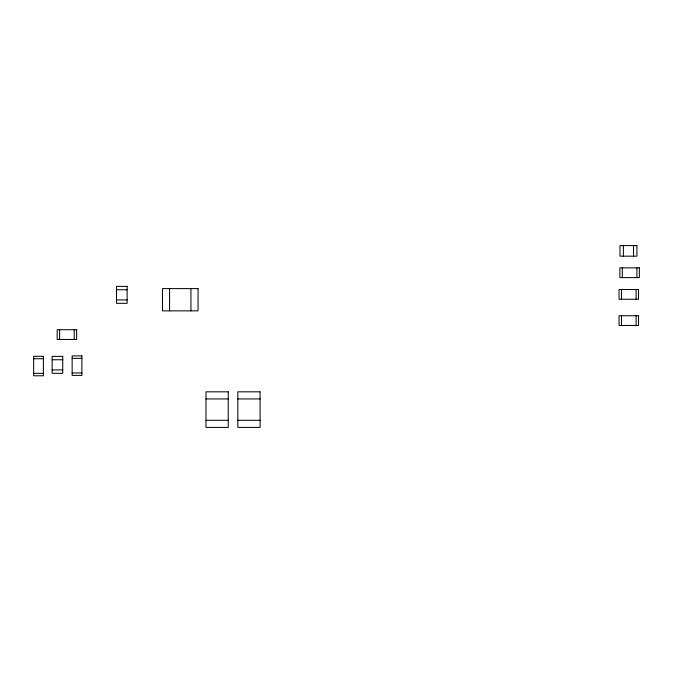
<?xml version="1.0" encoding="UTF-8"?>
<svg xmlns="http://www.w3.org/2000/svg" width="673" height="673" viewBox="0 0 673 673"><rect width="100%" height="100%" fill="white"/><g stroke="black" fill="none" stroke-linecap="round" stroke-linejoin="round"><path stroke-width="1.01" d="M116.522 289.769L127.113 289.769M116.522 299.931L127.113 299.931M72.146 358.339L81.887 358.339M33.65 358.734L43.392 358.734M52.141 359.752L62.732 359.752M52.141 369.914L62.732 369.914M72.146 372.951L81.887 372.951M33.65 373.347L43.392 373.347M205.988 398.938L228.24 398.938M237.838 398.938L260.089 398.938M205.988 420.297L228.24 420.297M237.838 420.297L260.089 420.297M636.91 267.862L636.91 277.604M636.103 289.499L636.103 299.241M636.103 315.73L636.103 325.471M633.537 245.586L633.537 256.169M623.375 245.586L623.375 256.169M622.298 267.862L622.298 277.604M621.49 289.499L621.49 299.241M621.49 315.73L621.49 325.471M190.939 288.608L190.939 310.859M169.579 288.608L169.579 310.859M74.223 329.711L74.223 339.453M59.611 329.711L59.611 339.453M636.919 245.586L619.984 245.586L619.984 256.169L636.919 256.169L636.919 245.586M639.35 267.862L619.867 267.862L619.867 277.604L639.35 277.604L639.35 267.862M127.113 286.378L116.522 286.378L116.522 303.321L127.113 303.321L127.113 286.378M198.055 288.608L162.454 288.608L162.454 310.859L198.055 310.859L198.055 288.608M638.534 289.499L619.051 289.499L619.051 299.241L638.534 299.241L638.534 289.499M638.534 315.73L619.051 315.73L619.051 325.471L638.534 325.471L638.534 315.73M76.655 329.711L57.171 329.711L57.171 339.453L76.655 339.453L76.655 329.711M81.887 355.899L72.146 355.899L72.146 375.391L81.887 375.391L81.887 355.899M43.392 356.303L33.65 356.303L33.65 375.786L43.392 375.786L43.392 356.303M62.732 356.37L52.141 356.37L52.141 373.305L62.732 373.305L62.732 356.37M228.24 391.821L205.988 391.821L205.988 427.414L228.24 427.414L228.24 391.821M260.089 391.821L237.838 391.821L237.838 427.414L260.089 427.414L260.089 391.821"/></g></svg>
